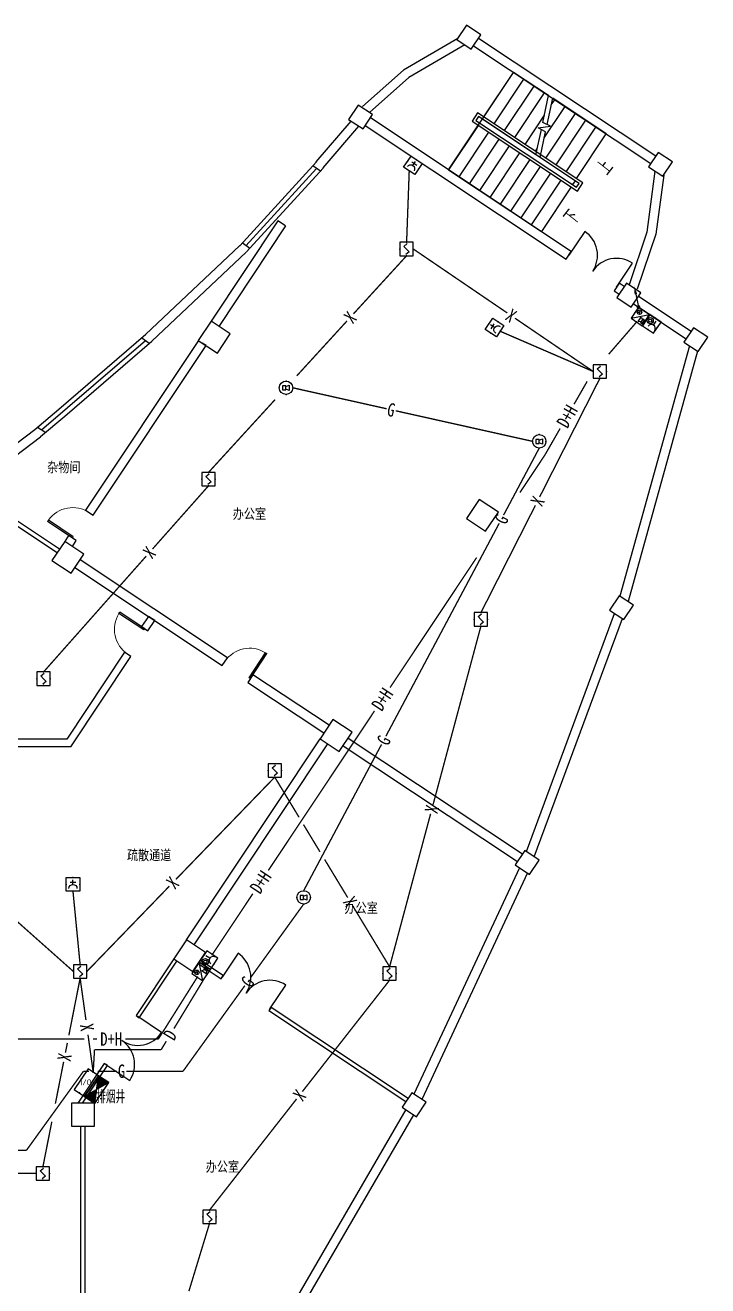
# Model space of a CAD drawing. Extents: x -149393 to 1177518, y -366685 to 296590.
# Drawn here: x 931777 to 949585, y -153262 to -120359 of the extents above; entities that cross this region are included whole.
import ezdxf
from ezdxf.enums import TextEntityAlignment as Align

# ---------------------------------------------------------------- set-up
doc = ezdxf.new("R2010")
doc.units = 0
doc.header["$LTSCALE"] = 1000
doc.header["$MEASUREMENT"] = 0
doc.linetypes.add('常规', pattern=[20, 10, 0, 10])
doc.layers.get('0').update_dxf_attribs({"linetype": 'CONTINUOUS'})
for name, color, linetype in [('COLUMN', 9, 'CONTINUOUS'), ('DIM-消防信号', 3, 'CONTINUOUS'), ('DIM-消防电源', 3, 'CONTINUOUS'), ('EQUIP-消防', 3, 'CONTINUOUS'), ('LWIRE', 4, 'CONTINUOUS'), ('SIG_TEXT', 7, 'CONTINUOUS'), ('STAIR', 2, 'CONTINUOUS'), ('TEL_SYMB', 3, 'CONTINUOUS'), ('TEL_TEXT', 7, 'CONTINUOUS'), ('TH_TEXT', 7, 'CONTINUOUS'), ('WALL', 9, 'CONTINUOUS'), ('WALL-MOVE', 6, 'CONTINUOUS'), ('WINDOW', 4, 'CONTINUOUS'), ('WIRE-消防', 3, '常规'), ('WIRE-消防信号', 4, 'TG_S'), ('WIRE-消防电源', 2, 'TG_D')]:
    doc.layers.add(name, color=color, linetype=linetype)
doc.styles.add('_TCH_DIM', font='SIMPLEX', dxfattribs={"bigfont": 'GBCBIG'})
doc.styles.add('_TEL_ATTDEF', font='GBENOR', dxfattribs={"width": 0.8, "height": 3, "bigfont": 'GBCBIG'})
doc.styles.add('_TEL_DIM', font='', dxfattribs={"width": 0.8, "height": 3.5})
doc.styles.get("Standard").update_dxf_attribs({"font": 'gbenor.shx', "bigfont": 'gbcbig.shx'})
doc.styles.add('TG_LINETYPE', font='SIMPLEX', dxfattribs={"width": 0.8, "height": 3, "bigfont": 'HZTXT'})
doc.styles.get('_TEL_DIM').set_extended_font_data('SimSun')
doc.linetypes.add('TG_D', pattern='A,2,-0.3,["D",TG_LINETYPE,S=0.1,R=0,X=-0.23,Y=-0.15],0', length=2.3)
doc.linetypes.add('TG_S', pattern='A,2,-0.45,["S",TG_LINETYPE,S=0.1,R=0,X=-0.3,Y=-0.15],0', length=2.45)

# ---------------------------------------------------------------- blocks, each defined once
blk = doc.blocks.new('$equip_U$00000103(cyc-PC)')
for p, q in [((0.5, 0.5), (-0.5, 0.5)), ((-0.5, 0.5), (-0.5, -0.5)), ((-0.2, 0.2), (0.05, 0.4)), ((0, 0), (-0.2, 0.2)), ((0, 0), (0.2, -0.2)), ((0.5, -0.5), (0.5, 0.5)), ((-0.5, -0.5), (0.5, -0.5)), ((0.2, -0.2), (-0.05, -0.4))]:
    blk.add_line(p, q)
for p in [(-0.5, 0), (0, 0.5), (0.5, 0), (0, -0.5)]:
    blk.add_point(p)
at = {"color": 7, "style": '_TEL_DIM', "flags": 1}
blk.add_attdef('A', text='', height=0.00002, dxfattribs=at).set_placement((0, 0), align=Align.MIDDLE_CENTER)
blk = doc.blocks.new('$equip_U$00000105(cyc-PC)')
for p, q in [((0.5, 1), (-0.5, 1)), ((-0.5, 1), (-0.5, 0)), ((0.5, 0), (0.5, 1)), ((-0.5, 0), (0.5, 0)), ((-0.169, 0.5), (-0.169, 0.15))]:
    blk.add_line(p, q)
for radius in [0.226, 0.113]:
    blk.add_circle((0.227, 0.36), radius)
blk.add_arc((-0.169, 0.8), 0.3, 180, 0)
for p in [(0, 1), (-0.5, 0.5), (0, 0), (0.5, 0.5)]:
    blk.add_point(p)
at = {"color": 7, "style": '_TEL_DIM', "flags": 1}
blk.add_attdef('A', text='', height=0.00002, dxfattribs=at).set_placement((0, 0), align=Align.MIDDLE_CENTER)
blk = doc.blocks.new('$equip_U$00000107(cyc-PC)')
for p, q in [((-0.5, 1), (-0.5, 0)), ((0.5, 1), (-0.5, 0)), ((0.5, 1), (-0.5, 1)), ((0.5, 0), (0.5, 1)), ((-0.5, 0), (0.5, 0)), ((-0.269, 0.865, 0), (-0.417, 0.865, 0)), ((-0.417, 0.865, 0), (-0.417, 0.565, 0)), ((-0.417, 0.565, 0), (-0.269, 0.565, 0)), ((-0.269, 0.815, 0), (-0.069, 0.915, 0)), ((-0.269, 0.565, 0), (-0.269, 0.865, 0)), ((-0.069, 0.515, 0), (-0.269, 0.615, 0)), ((-0.069, 0.915, 0), (-0.069, 0.515, 0)), ((0.105, 0.159), (0.344, 0.398)), ((0.105, 0.398), (0.344, 0.159))]:
    blk.add_line(p, q)
blk.add_circle((0.225, 0.278), 0.169)
for p in [(0, 1), (-0.5, 0.5), (0, 0), (0.5, 0.5)]:
    blk.add_point(p)
at = {"color": 7, "style": '_TEL_DIM', "flags": 1}
blk.add_attdef('A', text='', height=0.00002, dxfattribs=at).set_placement((0, 0), align=Align.MIDDLE_CENTER)
blk = doc.blocks.new('$equip$00001635')
for p, q in [((-0.01, -0.351, 0), (-0.26, -0.351, 0)), ((-0.26, -0.351, 0), (-0.26, -0.651, 0)), ((-0.26, -0.651, 0), (-0.01, -0.651, 0)), ((-0.01, -0.401, 0), (0.24, -0.301, 0)), ((-0.01, -0.651, 0), (-0.01, -0.351, 0)), ((0.24, -0.701, 0), (-0.01, -0.601, 0)), ((0.24, -0.301, 0), (0.24, -0.701, 0))]:
    blk.add_line(p, q)
blk.add_circle((0, -0.5), 0.5)
at = {"flags": 9}
blk.add_attdef('A', (0, 0), '', height=0.00002, dxfattribs=at)
blk.add_attdef('B', text='', height=0.4, dxfattribs=at).set_placement((0.848, -0.68), align=Align.MIDDLE_CENTER)
blk = doc.blocks.new('$equip_U$00000115(cyc-PC)')
for p in [(0.01, 0.5, 0), (-0.49, 0, 0), (0.01, -0.5, 0), (0.51, 0, 0)]:
    blk.add_point(p)
blk.add_blockref('$equip$00001635', (0.01, 0.5, 0))
at = {"color": 7, "style": '_TEL_DIM', "flags": 1}
blk.add_attdef('A', text='', height=0.00002, dxfattribs=at).set_placement((0, 0), align=Align.MIDDLE_CENTER)
blk = doc.blocks.new('$TelecSys$00000079')
for p, q in [((0.7, 0.7), (0, 0)), ((0.104, 0.104), (0.104, 0.104)), ((-0.104, -0.104), (-0.104, -0.104))]:
    blk.add_line(p, q)
at = {"const_width": 0.142}
blk.add_lwpolyline([(-0.071, 0, 1), (0.071, 0, 1)], format="xyb", close=True, dxfattribs=at)
blk.add_solid([(0.63, 0.77), (0.77, 0.63), (1.15, 1.15)])
at = {"width": 0.8, "flags": 9}
blk.add_attdef('A', (0, 0), '', height=0.00002, dxfattribs=at)
blk = doc.blocks.new('$equip_U$00000302(cyc-PC)')
for p, q in [((0.5, 0.5), (-0.5, 0.5)), ((-0.5, 0.5), (-0.5, -0.5)), ((0, 0), (0, -0.35)), ((0.5, -0.5), (0.5, 0.5)), ((-0.5, -0.5), (0.5, -0.5)), ((-0.219, -0.169), (0.222, -0.169))]:
    blk.add_line(p, q)
blk.add_arc((0, 0.3), 0.3, 180, 0)
for p in [(-0.5, 0), (0, 0.5), (0.5, 0), (0, -0.5)]:
    blk.add_point(p)
at = {"color": 7, "style": '_TEL_DIM', "flags": 1}
blk.add_attdef('A', text='', height=0.00002, dxfattribs=at).set_placement((0, 0), align=Align.MIDDLE_CENTER)
blk = doc.blocks.new('_FZHK')
blk.add_lwpolyline([(-0.5, -0.5), (0.5, -0.5), (0.5, 0.5), (-0.5, 0.5)], close=True)
blk = doc.blocks.new('$DorLib2D$00000001')
for p, q in [((0.45, 0.975), (0.5, 0.975)), ((0.45, 0), (0.45, 0.975)), ((0.5, 0), (0.5, 0.975)), ((0.5, 0), (0.45, 0))]:
    blk.add_line(p, q)
at = {"lineweight": 13}
blk.add_arc((0.475, 0), 0.975, 91.4693, 180, dxfattribs=at)
blk = doc.blocks.new('$equip$00003098')
for p, q in [((0.603, 0.349), (-0.697, 0.349)), ((0.603, 0.349), (-0.697, -0.301)), ((-0.697, 0.349), (0.603, -0.301)), ((-0.697, 0.349), (-0.697, -0.301)), ((0.603, -0.301), (0.603, 0.349)), ((-0.697, -0.301), (0.603, -0.301))]:
    blk.add_line(p, q)
at = {"const_width": 0.04}
blk.add_lwpolyline([(-0.697, 0.349), (-0.697, -0.301), (0.603, -0.301), (0.603, 0.349), (-0.697, 0.349), (-0.697, -0.301)], dxfattribs=at)
for p in [(-0.697, 0.024), (-0.047, 0.349), (0.603, 0.024), (-0.047, -0.301)]:
    blk.add_point(p)
for points in [[(-0.697, 0.349), (-0.047, 0.024), (-0.697, -0.301)], [(0.603, 0.349), (-0.047, 0.024), (0.603, -0.301)]]:
    blk.add_solid(points)
at = {"color": 7, "flags": 1}
for tag, height, p in [('A', 0.00002, (0, 0)), ('B', 0.4, (0.862, 0.002))]:
    blk.add_attdef(tag, text='', height=height, dxfattribs=at).set_placement(p, align=Align.MIDDLE_CENTER)
blk = doc.blocks.new('$equip$00002773')
for p, q in [((0.65, 0.65), (-0.65, 0.65)), ((-0.65, 0.65), (-0.65, 0)), ((-0.65, 0), (0.65, 0)), ((0.65, 0), (0.65, 0.65))]:
    blk.add_line(p, q)
at = {"const_width": 0.04}
blk.add_lwpolyline([(-0.65, 0.65), (-0.65, 0), (0.65, 0), (0.65, 0.65), (-0.65, 0.65), (-0.65, 0)], dxfattribs=at)
for p in [(-0.65, 0.325), (0, 0.65), (0, 0), (0.65, 0.325)]:
    blk.add_point(p)
at = {"color": 7}
blk.add_attdef('$TEXT$', text='', height=0.3, dxfattribs=at).set_placement((0.006, 0.343), align=Align.MIDDLE_CENTER)
at = {"color": 7, "flags": 1}
for tag, height, p in [('A', 0.00002, (0, 0)), ('B', 0.4, (0.905, 0.246))]:
    blk.add_attdef(tag, text='', height=height, dxfattribs=at).set_placement(p, align=Align.MIDDLE_CENTER)

msp = doc.modelspace()

# ---------------------------------------------------------------- linework, layer by layer
at = {"color": 59}
for p, q in [((939479.4, -124166), (939278.6, -124029.9)), ((937535.5, -126113.7), (939379, -124097.9)), ((937633, -126185), (937438.1, -126042.5)), ((934912, -128595.6), (932203.4, -130928.1)), ((935010.2, -128668.9), (934813.9, -128522.3)), ((932312.8, -130995.8), (932094, -130860.5))]:
    msp.add_line(p, q, dxfattribs=at)
at = {"layer": 'STAIR', "color": 59}
for p, q in [((942824.5, -124137.5), (944517.9, -121588.7)), ((943743.9, -122753.6), (944517.9, -121588.7)), ((945432.1, -122196.1), (944517.9, -121588.7)), ((944012.7, -122932.2), (944786.7, -121767.3)), ((944281.6, -123110.8), (945055.5, -121945.9)), ((944550.4, -123289.4), (945324.3, -122124.5)), ((945283, -122894.9), (945432.1, -122196.1)), ((945393.2, -122951.2), (945539.1, -122267.2)), ((945502.3, -122439.8), (945593.1, -122303.1)), ((946937.2, -123196.1), (945539.1, -122267.2)), ((943579.7, -122644.4), (943434.1, -122863.5)), ((946327.5, -124470.1), (943579.7, -122644.4)), ((944819.2, -123468), (945322.3, -122710.7)), ((945319.1, -123298.7), (945861.9, -122481.7)), ((945356.8, -123825.2), (946130.7, -122660.3)), ((943598.4, -122972.6), (942824.5, -124137.5)), ((943434.1, -122863.5), (946182, -124689.1)), ((943599.7, -122743.9), (943533.6, -122843.4)), ((943533.6, -122843.4), (946161.9, -124589.7)), ((946228.1, -124490.2), (943599.7, -122743.9)), ((943638.1, -122912.9), (946057.4, -124520.3)), ((945102.3, -123742.2), (943704.2, -122813.3)), ((945163.5, -123040.9), (945481.9, -122996.4)), ((945353.4, -123137.9), (945163.5, -123040.9)), ((945481.9, -122996.4), (945283, -122894.9)), ((945625.6, -124003.8), (946399.5, -122838.9)), ((945894.4, -124182.4), (946668.4, -123017.5)), ((943867.2, -123151.2), (943093.3, -124316.1)), ((944136, -123329.8), (943362.1, -124494.7)), ((945102.3, -123742.2), (945243.2, -123081.6)), ((945209.4, -123813.3), (945353.4, -123137.9)), ((946163.2, -124361), (946937.2, -123196.1)), ((944404.8, -123508.4), (943630.9, -124673.3)), ((944673.7, -123687), (943899.7, -124851.9)), ((945088, -123646.6), (945139.1, -123569.6)), ((944942.5, -123865.6), (944168.5, -125030.5)), ((945211.3, -124044.2), (944437.4, -125209.1)), ((946123.6, -124420.7), (945209.4, -123813.3)), ((942824.5, -124137.5), (945243.8, -125744.9)), ((945480.1, -124222.8), (944706.2, -125387.7)), ((945748.9, -124401.4), (944975, -125566.3)), ((946017.7, -124580), (945243.8, -125744.9)), ((946123.6, -124420.7), (946057.4, -124520.3)), ((946161.9, -124589.7), (946228.1, -124490.2)), ((946182, -124689.1), (946327.5, -124470.1))]:
    msp.add_line(p, q, dxfattribs=at)
at = {"layer": 'TEL_SYMB', "color": 59, "elevation": 1793}
msp.add_lwpolyline([(945785, -125221.9, 0, 0, 0), (942633.9, -123128.3, 0, 0, 0), (943513.7, -121804.1, 0, 0, 0), (944887.6, -122717, 95.6, 0, 0), (945186.3, -122915.4, 0, 0, 0)], format="xyseb", dxfattribs=at)
at = {"layer": 'TEL_SYMB', "color": 59}
msp.add_lwpolyline([(946664.8, -123897.7, 0, 0, 0), (945753.8, -123292.5, 95.6, 0, 0), (945455.1, -123094, 0, 0, 0)], format="xyseb", dxfattribs=at)
at = {"layer": 'WALL', "color": 59}
for p, q in [((943061.7, -120702.1), (941646.9, -121531.6)), ((943606.6, -120695.1), (948229.3, -123766.5)), ((943248, -120871.1), (941788.2, -121727)), ((943473.8, -120895), (948096.5, -123966.4)), ((941646.9, -121531.6), (940572.3, -122477.7)), ((941788.2, -121727), (940755.1, -122636.5)), ((939371.1, -123928.8), (940279.6, -122860.9)), ((939553.9, -124084.3), (940480.9, -122994.6)), ((940648.1, -122979.6), (945891.7, -126463.4)), ((946024.5, -126263.5), (940780.9, -122779.7)), ((937372.4, -126114.3), (939373.9, -123925.6)), ((937549.5, -126276.3), (939551, -124087.6)), ((948206, -124165.2), (947994.1, -125757.2)), ((948434, -124271.5), (948229, -125811.7)), ((938369.8, -125463.9), (936624.8, -128086.4)), ((938569.6, -125596.8), (936824.7, -128219.2)), ((938569.6, -125596.8), (938369.8, -125463.9)), ((947994.1, -125757.2), (947530.5, -127138.1)), ((948229, -125811.7), (947746.3, -127249.2)), ((934918.7, -128429.4), (937378.6, -126108)), ((935083.4, -128603.9), (937543.3, -126282.6)), ((945891.7, -126463.4), (946024.5, -126263.5)), ((947273.9, -127093.6), (947141.1, -127293.5)), ((947141.1, -127293.5), (947269.8, -127379.1)), ((947402.6, -127179.2), (947273.9, -127093.6)), ((947644.6, -127628.1), (949018.9, -128541.2)), ((947777.4, -127428.2), (949151.7, -128341.3)), ((932653.7, -130382), (934922.7, -128425.8)), ((932810.4, -130563.8), (935079.4, -128607.5)), ((936296.3, -128588.5), (933351.9, -133013.7)), ((933551.8, -133146.6), (936496.2, -128721.4)), ((936496.2, -128721.4), (936396.3, -128654.9)), ((949104.4, -128724), (947293.1, -135264.4)), ((949314.7, -128863.8), (947503.4, -135404.2)), ((932024, -130913.8), (932654.6, -130381.2)), ((932178.9, -131097.1), (932809.5, -130564.6)), ((930118.6, -132358.1), (932029, -130909.8)), ((930347.5, -132485.7), (932174, -131101.1)), ((932607.1, -134133.4), (930246.3, -132562.5)), ((932673.6, -134033.5), (930347.5, -132485.7)), ((933351.9, -133013.7), (933551.8, -133146.6)), ((932908.8, -133679.7), (932806.4, -133833.6)), ((933108.6, -133812.6), (932908.8, -133679.7)), ((933006.3, -133966.4), (933108.6, -133812.6)), ((933073.7, -134515.4), (936917.4, -137069.1)), ((937050.2, -136869.2), (933206.5, -134315.5)), ((944851.1, -141926.1), (947152.1, -135711)), ((945056.5, -142062.5), (947357.5, -135847.5)), ((936917.4, -137069.1), (937050.2, -136869.2)), ((937716.5, -137311.9), (937583.7, -137511.8)), ((937583.7, -137511.8), (939570.5, -138831.9)), ((939703.3, -138632), (937716.5, -137311.9)), ((935984.5, -144229.2), (939470.9, -138981.8)), ((936184.4, -144362), (939670.8, -139114.6)), ((940070.3, -139163.9), (944619.7, -142186.5)), ((940203.1, -138964), (944752.5, -141986.6)), ((944676.3, -142350.2), (941919.7, -148262.6)), ((944878.4, -142484.5), (942121.9, -148396.9)), ((935652.5, -144729), (934669.8, -146208)), ((934753.1, -146263.4), (935735.8, -144784.3)), ((934669.8, -146208), (934753.1, -146263.4)), ((933839.7, -147457.4), (933148.2, -148498.2)), ((933268.3, -148498.2), (933923, -147512.7)), ((933923, -147512.7), (933839.7, -147457.4)), ((938669.5, -153909.1), (941711.4, -148664.5)), ((938845.1, -154084.7), (941911.7, -148797.5)), ((933223.6, -153898.2), (933223.6, -149098.2)), ((933343.6, -153898.2), (933343.6, -149098.2))]:
    msp.add_line(p, q, dxfattribs=at)
at = {"layer": 'WALL'}
for p, q in [((934989.4, -135788.2), (934811.8, -136055.6)), ((935156, -135898.9), (934989.4, -135788.2)), ((934811.8, -136055.6), (934978.4, -136166.3)), ((934978.4, -136166.3), (935156, -135898.9)), ((934369.1, -136721.9), (932860.9, -138992)), ((932968.1, -139192), (934535.7, -136832.6)), ((934535.7, -136832.6), (934369.1, -136721.9)), ((932860.9, -138992), (928003.6, -138992)), ((932968.1, -139192), (928003.6, -139192))]:
    msp.add_line(p, q, dxfattribs=at)
at = {"layer": 'WALL-MOVE', "color": 59}
for p, q in [((936941, -145164.8), (936345.9, -144769.5)), ((936290.6, -144852.8), (936885.7, -145248.1)), ((936885.7, -145248.1), (936941, -145164.8)), ((938190.4, -145994.9), (938135.1, -146078.2)), ((938135.1, -146078.2), (941709.6, -148453.1)), ((941764.9, -148369.8), (938190.4, -145994.9))]:
    msp.add_line(p, q, dxfattribs=at)
at = {"layer": 'WINDOW', "color": 59, "extrusion": (1.02e-16, -6.77687e-17, -1)}
for points in [[(-947207.5, -127193.6), (-947622.5, -126568.9, -0.4142136), (-946582.8, -126778.5, -0.4142136), (-946373.1, -125738.8), (-945958.1, -126363.5)], [(-938162.7, -146036.6), (-938577.8, -145411.9, -0.4142136), (-937538, -145621.5, -0.4142136), (-937328.4, -144581.8), (-936913.3, -145206.5)], [(-933881.4, -147485.1), (-934506.1, -147900.1, -0.4142136), (-934296.4, -146860.4, -0.4142136), (-935336.2, -146650.7), (-934711.5, -146235.7)]]:
    msp.add_lwpolyline(points, format="xyb", dxfattribs=at)
at = {"layer": 'WIRE-消防', "linetype": '常规', "const_width": 35}
for points in [[(941727.3, -126025.6), (941795.4, -124162.1)], [(941902.3, -126200.6), (944353.1, -127869.5)], [(940339, -127894.8), (941727.3, -126375.6)], [(944555, -128007), (946596.4, -129397.2)], [(938861.5, -129511.6), (940174.2, -128075.1)], [(944167.9, -128346.7), (946596.4, -129397.2)], [(945197.9, -132673), (946771.4, -129572.2)], [(936557.1, -132033.3), (938295.4, -130131.1)], [(935096.6, -134032.2), (936557.1, -132383.3)], [(943666.1, -135691.5), (945087.4, -132890.8)], [(932255.2, -137240), (934934.6, -134215)], [(943666.1, -136041.5), (942416.6, -140705.5)], [(938287, -139985.3), (935707.3, -142654.7)], [(938921.8, -141033.9), (938287, -139985.3)], [(942353.4, -140941.4), (941283.5, -144934.8)], [(939467.6, -141935.5), (939036.2, -141222.9)], [(940190, -143128.6), (939588.2, -142134.6)], [(933022.4, -142958.9), (933209.5, -144883.2)], [(935537.6, -142830.3), (933384.5, -145058.2)], [(941283.5, -144934.8), (940316.5, -143337.5)], [(931418.2, -143620.2), (933034.5, -145058.2)], [(932915.8, -146722.3), (933209.5, -145233.2)], [(939007.2, -148192.7), (941283.5, -145284.8)], [(932826.2, -147176.2), (932876.3, -146922.3)], [(932563.5, -148507.9), (932778.9, -147415.8)], [(936583.8, -151288.6), (938856.7, -148385)], [(932239, -150152.6), (932470.6, -148978.5)], [(931420.2, -150327.6), (932064, -150327.6)], [(936046.8, -153402.2), (936583.8, -151638.6)]]:
    msp.add_lwpolyline(points, dxfattribs=at)
at = {"layer": 'WIRE-消防', "color": 0, "linetype": '常规', "const_width": 35}
for points in [[(947729, -128104.4), (946999.8, -128947)], [(946438.2, -129654.6), (946096, -130250.9)], [(945731.4, -130886.4), (945333.8, -131579.3)], [(944684.3, -132555.3), (945333.8, -131579.3)], [(941294.8, -137648.6), (943555, -134252.2)], [(938119.7, -142419.6), (940888.8, -138258.6)], [(936657.7, -144616.4), (937713.8, -143029.6)], [(936267.4, -145203.9), (935249.9, -146822.3)], [(931320.2, -146822.3), (933316.8, -146822.3)], [(933544, -146822.3), (933653.5, -146822.3)], [(934386.3, -146822.3), (935249.9, -146822.3)]]:
    msp.add_lwpolyline(points, dxfattribs=at)
at = {"layer": 'WIRE-消防', "color": 2, "linetype": '常规', "const_width": 35}
for points in [[(938756, -129822.3), (941205.8, -130369.7)], [(941444.2, -130422.9), (945013.1, -131220.3)], [(945188.1, -131395.3), (944257.6, -133144.5)], [(944142.9, -133360.1), (941186.5, -138917.3)], [(941071.8, -139132.9), (939041.8, -142948.8)], [(939041.8, -143298.8), (937649, -145229.3)], [(937506.1, -145427.4), (935894.6, -147661)], [(931806.4, -149728.4), (933297.7, -147661)], [(933297.7, -147661), (933439.6, -147661)], [(933664.9, -147661), (934167.1, -147661)], [(934411.4, -147661), (935894.6, -147661)], [(928607.2, -149728.4), (931806.4, -149728.4)]]:
    msp.add_lwpolyline(points, dxfattribs=at)
at = {"layer": 'WIRE-消防信号', "linetype": 'TG_S', "const_width": 35}
for points in [[(933209.5, -145233.2), (933361.4, -146325.7)], [(933414.5, -146707.8), (933550.7, -147687.9)]]:
    msp.add_lwpolyline(points, dxfattribs=at)
at = {"layer": 'WIRE-消防电源', "linetype": 'TG_D', "const_width": 35}
for points in [[(935657.4, -146547.7), (936413.1, -145300.8)], [(935322.1, -147100.8), (935457.4, -146877.6)], [(933550.7, -147687.9), (933584.5, -147100.8)], [(933584.5, -147100.8), (935322.1, -147100.8)]]:
    msp.add_lwpolyline(points, dxfattribs=at)

# ---------------------------------------------------------------- block references
at = {"layer": 'COLUMN', "color": 59}
for p, xscale, yscale, zscale, rotation in [((943352.8, -120670.6), 449.9999999999738, 449.9999999999738, 449.9999999999738, 326.3999999999982), ((940527.1, -122755.1), 449.9999999999778, 449.9999999999778, 449.9999999999778, 326.3999999999973), ((948350.3, -123990.9), 449.9999999999858, 449.9999999999858, 449.9999999999858, 56.39999999999244), ((947523.6, -127403.6), 450.0000000000747, 450.0000000000747, 450.0000000000747, 326.4000000000055), ((936708.7, -128502.3), 599.999999999961, 599.999999999961, 599.999999999961, 326.3999999999987), ((949272.7, -128565.7), 449.9999999999638, 449.9999999999638, 449.9999999999638, 236.4000000000084), ((943705.2, -133150.8), 600.000000000062, 600.000000000062, 600.000000000062, 326.4000000000042), ((932890.3, -134249.5), 599.999999999965, 599.999999999965, 599.999999999965, 326.3999999999982), ((947335.1, -135562.5), 450.0000000000708, 450.0000000000708, 450.0000000000708, 326.4000000000063), ((939886.8, -138897.9), 599.999999999965, 599.999999999965, 599.999999999965, 326.3999999999982), ((944873.5, -142211.1), 449.9999999999738, 449.9999999999738, 449.9999999999738, 326.3999999999982), ((936068.4, -144645.1), 599.999999999973, 599.999999999973, 599.999999999973, 326.3999999999969), ((941924.7, -148536), 449.9999999999738, 449.9999999999738, 449.9999999999738, 326.3999999999982)]:
    msp.add_blockref('_FZHK', p, dxfattribs=dict(at, xscale=xscale, yscale=yscale, zscale=zscale, rotation=rotation))
at = {"layer": 'COLUMN', "color": 59, "xscale": 600, "yscale": 600, "zscale": 600}
msp.add_blockref('_FZHK', (933283.6, -148798.2), dxfattribs=at)
at = {"layer": 'EQUIP-消防'}
for name, p, xscale, yscale, zscale, rotation in [('$equip_U$00000302(cyc-PC)', (941892.3, -124016.4), -350.0000000000601, 350.0000000000582, 350, 146.4000000422905), ('$equip_U$00000107(cyc-PC)', (947922.7, -127812.9), 350.0000000001129, 350.0000000001129, 350.0000000001129, 146.4002843057976), ('$equip_U$00000105(cyc-PC)', (948218.7, -128009.5), 350.0000000001129, 350.0000000001129, 350.0000000001129, 146.4002843057976), ('$equip_U$00000302(cyc-PC)', (944022.1, -128249.9), -349.9999999999639, 350.0000000000873, 350, 236.4004220994867), ('$equip_U$00000302(cyc-PC)', (933022.4, -142783.9), -350, 350.0000000001164, 350, 180), ('$equip_U$00000105(cyc-PC)', (936415.1, -144665.3), 350.0000000000871, 350.0000000000871, 350.0000000000871, 236.4002871085248), ('$equip_U$00000107(cyc-PC)', (936218.5, -144961.3), 350.0000000000871, 350.0000000000871, 350.0000000000871, 236.4002871085248), ('$equip$00003098', (933618.6, -148151.6), 500, 500, 500, 236.3999999999844)]:
    msp.add_blockref(name, p, dxfattribs=dict(at, xscale=xscale, yscale=yscale, zscale=zscale, rotation=rotation))
at = {"layer": 'EQUIP-消防', "xscale": 350, "yscale": 350, "zscale": 350}
for name, p in [('$equip_U$00000103(cyc-PC)', (941727.3, -126200.6)), ('$equip_U$00000103(cyc-PC)', (946771.4, -129397.2)), ('$equip_U$00000115(cyc-PC)', (938577.5, -129822.3)), ('$equip_U$00000115(cyc-PC)', (945184.6, -131220.3)), ('$equip_U$00000103(cyc-PC)', (936557.1, -132208.3)), ('$equip_U$00000103(cyc-PC)', (943666.1, -135866.5)), ('$equip_U$00000103(cyc-PC)', (932255.2, -137415)), ('$equip_U$00000103(cyc-PC)', (938287, -139810.3)), ('$equip_U$00000115(cyc-PC)', (939038.3, -143123.8)), ('$equip_U$00000103(cyc-PC)', (933209.5, -145058.2)), ('$equip_U$00000103(cyc-PC)', (941283.5, -145109.8)), ('$equip_U$00000103(cyc-PC)', (932239, -150327.6)), ('$equip_U$00000103(cyc-PC)', (936583.8, -151463.6))]:
    msp.add_blockref(name, p, dxfattribs=at)
at = {"layer": 'EQUIP-消防'}
ref = msp.add_blockref('$equip$00002773', (933506.2, -148048.5), dxfattribs=dict(at, xscale=500, yscale=500, zscale=500, rotation=56.39999999998428))
ref.add_attrib('$TEXT$', 'I/O', dxfattribs={"layer": '0', "color": 7, "height": 150, "style": '_TEL_ATTDEF'}).set_placement((933365.1, -147951), align=Align.MIDDLE_CENTER)
at = {"layer": 'LWIRE', "xscale": 350.000000000013, "yscale": 350.000000000013, "zscale": 350.000000000013, "rotation": 56.43861497725587}
msp.add_blockref('$TelecSys$00000079', (947776.9, -127716), dxfattribs=at)
at = {"layer": 'WINDOW', "color": 59}
for p, xscale, yscale, zscale, rotation in [((933230.3, -133413.2), 800, -800, 800, 236.3610195353741), ((934673.8, -136444.1), -800, -800, -800, 236.3999999999977), ((937316.9, -137190.5), 800, 800, 800, 326.3999999999969)]:
    msp.add_blockref('$DorLib2D$00000001', p, dxfattribs=dict(at, xscale=xscale, yscale=yscale, zscale=zscale, rotation=rotation))

# ---------------------------------------------------------------- texts
at = {"layer": 'DIM-消防信号', "style": '_TEL_DIM', "width": 0.8}
msp.add_text('X', height=350, rotation=277.91256, dxfattribs=at).set_placement((933387.9, -146516.8), align=Align.MIDDLE_CENTER)
at = {"layer": 'DIM-消防电源', "style": '_TEL_DIM', "width": 0.8}
msp.add_text('D', height=350, rotation=58.77891, dxfattribs=at).set_placement((935557.4, -146712.6), align=Align.MIDDLE_CENTER)
at = {"layer": 'SIG_TEXT', "style": '_TEL_DIM', "width": 0.8}
for s, rotation, p in [('X', 47.57722, (940256.6, -127985)), ('X', 325.746, (944454, -127938.3)), ('G', 347.40536, (941325, -130396.3)), ('D+H', 60.15337, (945913.7, -130568.6)), ('X', 63.09449, (945142.6, -132781.9)), ('G', 61.98759, (944200.2, -133252.3)), ('X', 48.46717, (935015.6, -134123.6)), ('D+H', 56.35664, (941091.8, -137953.6)), ('G', 61.98759, (941129.1, -139025.1)), ('X', 75.00154, (942385, -140823.4)), ('D+H', 56.35664, (937916.7, -142724.6)), ('X', 45.97924, (935622.5, -142742.5)), ('X', 301.19161, (940253.2, -143233.1)), ('G', 54.19055, (937577.5, -145328.4)), ('X', 78.83932, (932802.6, -147296)), ('X', 51.94685, (938931.9, -148288.8))]:
    msp.add_text(s, height=350, rotation=rotation, dxfattribs=at).set_placement(p, align=Align.MIDDLE_CENTER)
for s, p in [('D+H', (934019.9, -146822.3)), ('G', (934289.3, -147661))]:
    msp.add_text(s, height=350, dxfattribs=at).set_placement(p, align=Align.MIDDLE_CENTER)
at = {"layer": 'TEL_TEXT', "color": 59, "style": '_TCH_DIM'}
for s, p in [('上', (946972.3, -124302.3)), ('下', (946106.3, -125608.9, 1793))]:
    msp.add_text(s, height=403.5, rotation=51.7553, dxfattribs=at).set_placement(p)
at = {"layer": 'TEL_TEXT', "color": 59, "style": '_TEL_DIM', "width": 0.8}
for s, p in [('杂物间', (932348.5, -132026.3)), ('办公室', (937191.5, -133243)), ('疏散通道', (934429, -142150.2)), ('办公室', (940108.1, -143530.2)), ('办公室', (936487.2, -150284.6))]:
    msp.add_text(s, height=265.82, dxfattribs=at).set_placement(p)
at = {"layer": 'TH_TEXT'}
msp.add_text('排烟井', height=337.59, dxfattribs=at).set_placement((933627.5, -148498.9))

doc.saveas('drawing.dxf')
